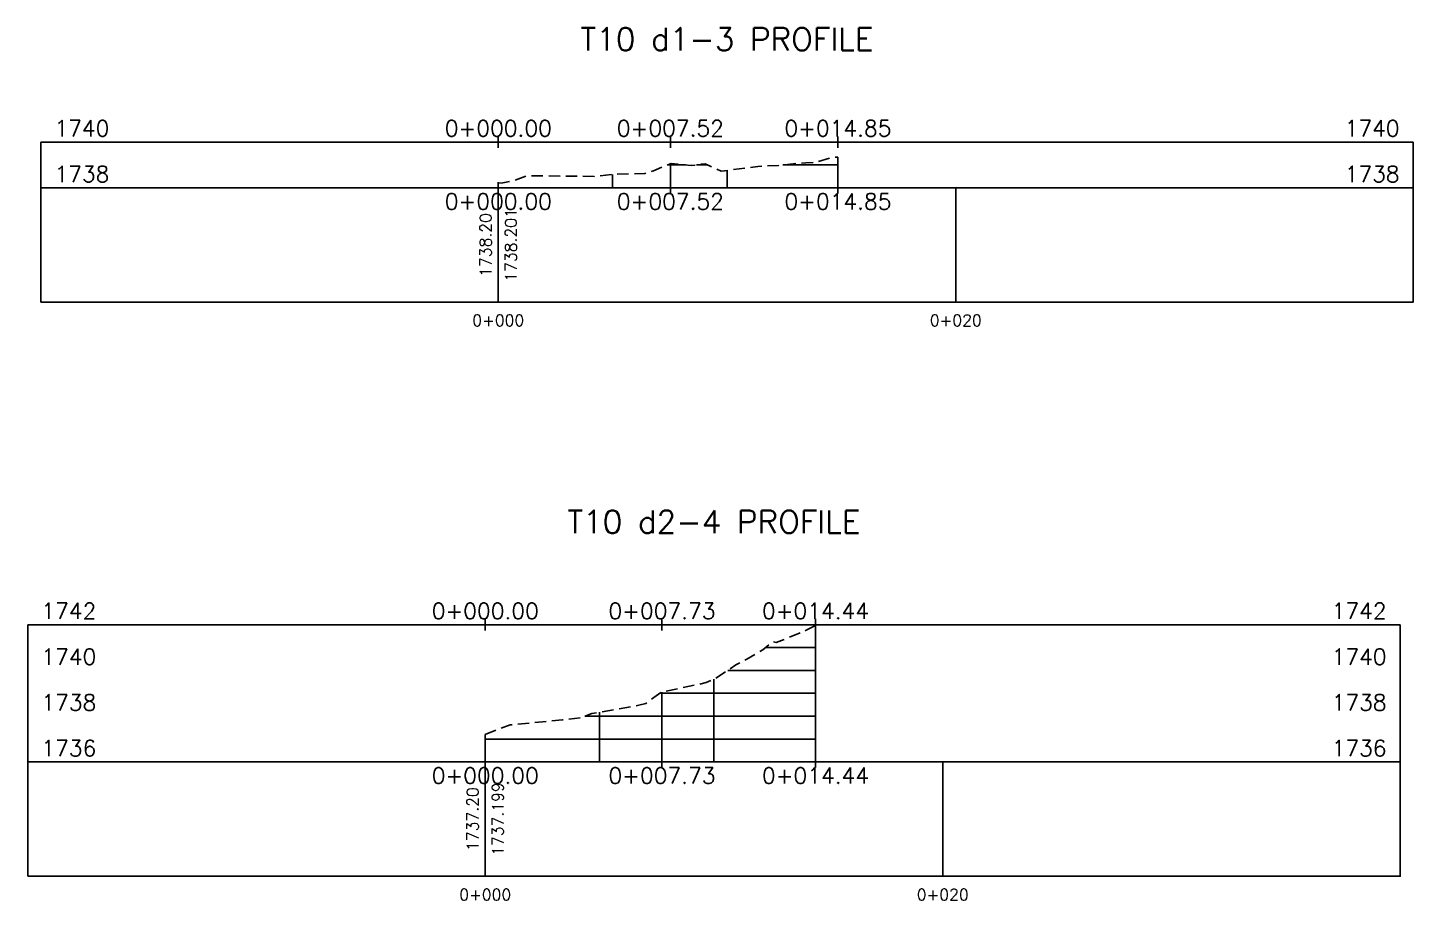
# Model space of a CAD drawing. Header units: metres. Extents: x 419533 to 423558, y 4805342 to 4807578.
# Drawn here: x 421700.1 to 421760.6, y 4806300.2 to 4806338.3 of the extents above; entities that cross this region are included whole.
import ezdxf

# ---------------------------------------------------------------- set-up
doc = ezdxf.new("R2010")
doc.units = ezdxf.units.M
doc.linetypes.add('DASHED', pattern=[0.75, 0.5, -0.25])
for name, color, linetype in [('C-ROAD-PROF', 1, 'DASHED'), ('C-ROAD-PROF-GRID-GEOM', 5, 'Continuous'), ('C-ROAD-PROF-GRID-MAJR', 8, 'Continuous'), ('C-ROAD-PROF-GRID-MINR', 8, 'Continuous'), ('C-ROAD-PROF-TEXT', 11, 'Continuous'), ('C-ROAD-PROF-TICK', 7, 'Continuous'), ('C-ROAD-PROF-TITL', 11, 'Continuous'), ('C-ROAD-PROF-TTLB', 5, 'Continuous')]:
    doc.layers.add(name, color=color, linetype=linetype)
doc.styles.get("Standard").update_dxf_attribs({"font": 'simplex.shx'})

msp = doc.modelspace()

# ---------------------------------------------------------------- linework, layer by layer
at = {"layer": 'C-ROAD-PROF', "color": 1, "linetype": 'DASHED', "lineweight": -3, "flags": 128}
for points in [[(421720.623, 4806331.516), (421720.825, 4806331.531), (421721.315, 4806331.641), (421721.838, 4806331.833), (421724.291, 4806331.83), (421724.813, 4806331.817), (421725.62, 4806331.901), (421727.032, 4806331.945), (421727.412, 4806332.059), (421728.138, 4806332.366), (421728.143, 4806332.366), (421728.145, 4806332.367), (421728.148, 4806332.367), (421728.177, 4806332.381), (421729.072, 4806332.287), (421729.672, 4806332.368), (421730.366, 4806332.04), (421731.976, 4806332.252), (421732.876, 4806332.298), (421734.062, 4806332.414), (421734.478, 4806332.427), (421735.211, 4806332.639), (421735.23, 4806332.646), (421735.261, 4806332.65), (421735.47, 4806332.659)], [(421720.052, 4806307.412), (421720.527, 4806307.605), (421721.147, 4806307.83), (421723.432, 4806308.048), (421724.231, 4806308.147), (421724.718, 4806308.329), (421724.814, 4806308.347), (421726.772, 4806308.694), (421727.069, 4806308.764), (421727.733, 4806309.249), (421727.748, 4806309.257), (421727.772, 4806309.265), (421727.772, 4806309.265), (421727.776, 4806309.264), (421727.777, 4806309.264), (421727.797, 4806309.268), (421729.711, 4806309.679), (421730.058, 4806309.834), (421730.739, 4806310.265), (421731.003, 4806310.457), (421731.493, 4806310.712), (421732.19, 4806311.108), (421732.62, 4806311.479), (421732.776, 4806311.43), (421734.086, 4806311.967), (421734.491, 4806312.188)]]:
    msp.add_lwpolyline(points, dxfattribs=at)
at = {"layer": 'C-ROAD-PROF-GRID-GEOM', "color": 5, "linetype": 'Continuous', "lineweight": -3}
for p, q in [((421735.47, 4806331.316), (421735.47, 4806332.659)), ((421728.145, 4806331.316), (421728.145, 4806332.367)), ((421720.623, 4806331.316), (421720.623, 4806331.516)), ((421734.491, 4806306.213), (421734.491, 4806312.188)), ((421727.777, 4806306.213), (421727.777, 4806309.264)), ((421720.052, 4806306.213), (421720.052, 4806307.412))]:
    msp.add_line(p, q, dxfattribs=at)
at = {"layer": 'C-ROAD-PROF-GRID-MAJR', "color": 8, "linetype": 'Continuous', "lineweight": -3}
for p, q in [((421720.623, 4806331.316), (421720.623, 4806331.516)), ((421720.623, 4806331.316), (421735.47, 4806331.316)), ((421730.655, 4806310.213), (421734.491, 4806310.213)), ((421724.406, 4806308.213), (421734.491, 4806308.213)), ((421720.052, 4806306.213), (421720.052, 4806307.412)), ((421720.052, 4806306.213), (421734.491, 4806306.213))]:
    msp.add_line(p, q, dxfattribs=at)
at = {"layer": 'C-ROAD-PROF-GRID-MINR', "color": 8, "linetype": 'Continuous', "lineweight": -3}
for p, q in [((421728.02, 4806332.316), (421728.802, 4806332.316)), ((421729.283, 4806332.316), (421729.782, 4806332.316)), ((421730.623, 4806331.316), (421730.623, 4806332.074)), ((421733.061, 4806332.316), (421735.47, 4806332.316)), ((421725.623, 4806331.316), (421725.623, 4806331.901)), ((421732.312, 4806311.213), (421734.491, 4806311.213)), ((421730.052, 4806306.213), (421730.052, 4806309.831)), ((421727.683, 4806309.213), (421734.491, 4806309.213)), ((421725.052, 4806306.213), (421725.052, 4806308.39)), ((421720.052, 4806307.213), (421734.491, 4806307.213))]:
    msp.add_line(p, q, dxfattribs=at)
at = {"layer": 'C-ROAD-PROF-TEXT', "color": 11, "linetype": 'Continuous', "lineweight": -3}
for p, q in [((421720.623, 4806333.066), (421720.623, 4806333.566)), ((421728.145, 4806333.066), (421728.145, 4806333.566)), ((421735.47, 4806333.066), (421735.47, 4806333.566)), ((421720.623, 4806331.066), (421720.623, 4806331.566)), ((421728.145, 4806331.066), (421728.145, 4806331.566)), ((421735.47, 4806331.066), (421735.47, 4806331.566)), ((421720.052, 4806311.963), (421720.052, 4806312.463)), ((421727.777, 4806311.963), (421727.777, 4806312.463)), ((421734.491, 4806311.963), (421734.491, 4806312.463)), ((421720.052, 4806305.963), (421720.052, 4806306.463)), ((421727.777, 4806305.963), (421727.777, 4806306.463)), ((421734.491, 4806305.963), (421734.491, 4806306.463))]:
    msp.add_line(p, q, dxfattribs=at)
at = {"layer": 'C-ROAD-PROF-TICK', "color": 7, "linetype": 'Continuous', "lineweight": -3}
for p, q in [((421720.623, 4806326.316), (421720.623, 4806331.316)), ((421740.623, 4806326.316), (421740.623, 4806331.316)), ((421720.052, 4806301.213), (421720.052, 4806306.213)), ((421740.052, 4806301.213), (421740.052, 4806306.213))]:
    msp.add_line(p, q, dxfattribs=at)
at = {"layer": 'C-ROAD-PROF-TTLB', "color": 5, "linetype": 'Continuous', "lineweight": -3}
for p, q in [((421700.623, 4806331.316), (421700.623, 4806333.316)), ((421700.623, 4806333.316), (421760.623, 4806333.316)), ((421760.623, 4806331.316), (421760.623, 4806333.316)), ((421700.052, 4806306.213), (421700.052, 4806312.213)), ((421700.052, 4806312.213), (421760.052, 4806312.213)), ((421760.052, 4806306.213), (421760.052, 4806312.213))]:
    msp.add_line(p, q, dxfattribs=at)
for points in [[(421700.623, 4806326.316), (421760.623, 4806326.316), (421760.623, 4806331.316), (421700.623, 4806331.316)], [(421700.052, 4806301.213), (421760.052, 4806301.213), (421760.052, 4806306.213), (421700.052, 4806306.213)]]:
    msp.add_3dface(points, dxfattribs=at)

# ---------------------------------------------------------------- texts
at = {"layer": 'C-ROAD-PROF-TEXT', "color": 11, "linetype": 'Continuous', "lineweight": -3}
for s, insert, char_height, attachment_point in [('1740', (421703.622, 4806333.916), 0.7, 6), ('0+000.00', (421720.623, 4806333.566), 0.7, 8), ('0+007.52', (421728.145, 4806333.566), 0.7, 8), ('0+014.85', (421735.47, 4806333.566), 0.7, 8), ('{\\C256;1740}', (421757.624, 4806333.916), 0.7, 4), ('1738', (421703.622, 4806331.916), 0.7, 6), ('{\\C256;1738}', (421757.624, 4806331.916), 0.7, 4), ('0+000.00', (421720.623, 4806331.066), 0.7, 2), ('0+007.52', (421728.145, 4806331.066), 0.7, 2), ('0+014.85', (421735.47, 4806331.066), 0.7, 2), ('0+000', (421720.623, 4806325.766), 0.5, 2), ('0+020', (421740.623, 4806325.766), 0.5, 2), ('1742', (421703.051, 4806312.813), 0.7, 6), ('0+000.00', (421720.052, 4806312.463), 0.7, 8), ('0+007.73', (421727.777, 4806312.463), 0.7, 8), ('0+014.44', (421734.491, 4806312.463), 0.7, 8), ('{\\C256;1742}', (421757.053, 4806312.813), 0.7, 4), ('1740', (421703.051, 4806310.813), 0.7, 6), ('{\\C256;1740}', (421757.053, 4806310.813), 0.7, 4), ('1738', (421703.051, 4806308.813), 0.7, 6), ('{\\C256;1738}', (421757.053, 4806308.813), 0.7, 4), ('1736', (421703.051, 4806306.813), 0.7, 6), ('{\\C256;1736}', (421757.053, 4806306.813), 0.7, 4), ('0+000.00', (421720.052, 4806305.963), 0.7, 2), ('0+007.73', (421727.777, 4806305.963), 0.7, 2), ('0+014.44', (421734.491, 4806305.963), 0.7, 2), ('0+000', (421720.052, 4806300.663), 0.5, 2), ('0+020', (421740.052, 4806300.663), 0.5, 2)]:
    msp.add_mtext(s, dxfattribs=dict(at, insert=insert, char_height=char_height, attachment_point=attachment_point))
at = {"layer": 'C-ROAD-PROF-TEXT', "color": 11, "linetype": 'Continuous', "lineweight": -3, "char_height": 0.5, "rotation": 90}
for s, insert, attachment_point in [('1738.201', (421720.923, 4806328.816), 2), ('1738.20', (421720.323, 4806328.816), 8), ('1737.20', (421719.752, 4806303.713), 8), ('1737.199', (421720.352, 4806303.713), 2)]:
    msp.add_mtext(s, dxfattribs=dict(at, insert=insert, attachment_point=attachment_point))
at = {"layer": 'C-ROAD-PROF-TITL', "color": 11, "linetype": 'Continuous', "lineweight": -3, "char_height": 1, "attachment_point": 8}
for s, insert in [('T10 d1-3 PROFILE', (421730.623, 4806337.316)), ('T10 d2-4 PROFILE', (421730.052, 4806316.213))]:
    msp.add_mtext(s, dxfattribs=dict(at, insert=insert))

doc.saveas('drawing.dxf')
